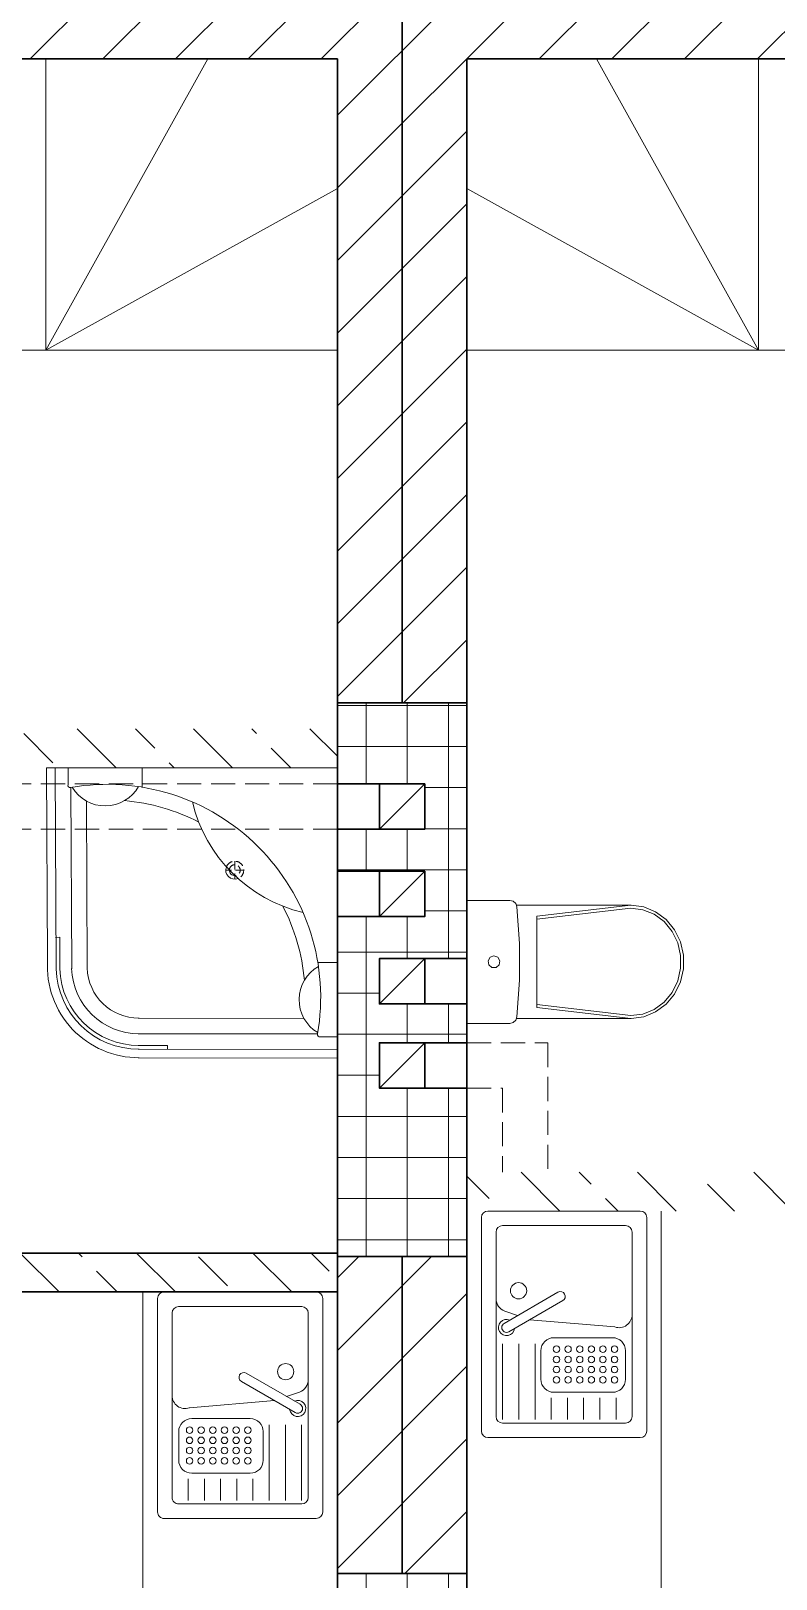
# Model space of a CAD drawing. Header units: millimetres. Extents: x -56498 to 234605, y -296269 to -29969.
# Drawn here: x 84436 to 86737, y -104807 to -100024 of the extents above; entities that cross this region are included whole.
import ezdxf

# ---------------------------------------------------------------- set-up
doc = ezdxf.new("R2010")
doc.units = ezdxf.units.MM
doc.header["$LTSCALE"] = 100
doc.linetypes.add('GOST2.303 4', pattern=[7, 5, -2, 0])
doc.linetypes.add('HIDDEN', pattern=[0.375, 0.25, -0.125])
for name, color, linetype, lineweight in [('0.3', 7, 'Continuous', 30), ('Сантехніка 0.18', 92, 'Continuous', 18), ('Тонкі 0.18', 142, 'Continuous', 18), ('Штрихові 0.18', 7, 'GOST2.303 4', 18), ('Штрихування 0.09', 253, 'Continuous', 9)]:
    doc.layers.add(name, color=color, linetype=linetype, lineweight=lineweight)

# ---------------------------------------------------------------- blocks, each defined once
blk = doc.blocks.new('A$C1385548B')
for p, q in [((330, 0), (-330, 0)), ((-350, -20), (-350, -490)), ((285, -45), (-285, -45)), ((350, -20), (350, -490)), ((-305, -65), (-305, -445)), ((-3, -69.9), (-99, -236.2)), ((23, -84.9), (-73.1, -251.2)), ((-27, -111.5), (-40.7, -71.9)), ((60.6, -65.4), (294.3, -65.4)), ((305, -445), (305, -65)), ((60.6, -115.4), (294.3, -115.4)), ((8.3, -411.9), (-14.1, -149)), ((60.6, -165.4), (294.3, -165.4)), ((170, -183.7), (81.5, -183.7)), ((41.5, -223.7), (41.5, -404.7)), ((210, -223.7), (210, -404.7)), ((227.5, -215.4), (294.3, -215.4)), ((227.5, -265.4), (294.3, -265.4)), ((227.5, -315.4), (294.3, -315.4)), ((227.5, -365.4), (294.3, -365.4)), ((227.5, -415.4), (294.3, -415.4)), ((-285, -465), (285, -465)), ((81.5, -444.7), (170, -444.7)), ((-330, -510), (330, -510))]:
    blk.add_line(p, q)
for centre, radius in [((-103.7, -114.6), 25), ((76.9, -231.4), 10.1), ((108.5, -231.4), 10.1), ((140.1, -231.4), 10.1), ((171.7, -231.4), 10.1), ((76.9, -267.3), 10.1), ((108.5, -267.3), 10.1), ((140.1, -267.3), 10.1), ((171.7, -267.3), 10.1), ((76.9, -303.2), 10.1), ((76.9, -339.2), 10.1), ((108.5, -303.2), 10.1), ((108.5, -339.2), 10.1), ((140.1, -303.2), 10.1), ((140.1, -339.2), 10.1), ((171.7, -303.2), 10.1), ((171.7, -339.2), 10.1), ((76.9, -375.1), 10.1), ((108.5, -375.1), 10.1), ((140.1, -375.1), 10.1), ((171.7, -375.1), 10.1), ((76.9, -411), 10.1), ((108.5, -411), 10.1), ((140.1, -411), 10.1), ((171.7, -411), 10.1)]:
    blk.add_circle(centre, radius)
for centre, radius, start, end in [((-330, -20), 20, 90, 180), ((330, -20), 20, 0, 90), ((-285, -65), 20, 90, 180), ((-78.5, -85), 40, 19.0466, 90), ((285, -65), 20, 0, 90), ((10, -77.4), 25, 276.8699, 203.1301), ((10, -77.4), 15, 330, 150), ((81.5, -223.7), 40, 90, 180), ((170, -223.7), 40, 0, 90), ((-86.1, -243.7), 15, 150, 330), ((-29.6, -425), 40, 270, 19.0466), ((81.5, -404.7), 40, 180, 270), ((170, -404.7), 40, 270, 0), ((-285, -445), 20, 180, 270), ((285, -445), 20, 270, 0), ((-330, -490), 20, 180, 270), ((330, -490), 20, 270, 0)]:
    blk.add_arc(centre, radius, start, end)
blk = doc.blocks.new('symb 2D VAN Unitaz PODV-01 PLN')
for p, q in [((0, 190), (132.4, 190)), ((0, -190), (0, 190)), ((153.6, 174.9), (506.8, 174.9)), ((506.3, 174.9), (215.7, 140.9)), ((506.3, 166), (215.7, 132)), ((215.7, 0), (215.7, 140.9)), ((215.7, 0), (215.7, -140.9)), ((506.3, -166), (215.7, -132)), ((506.3, -174.9), (215.7, -140.9)), ((0, -190), (132.4, -190)), ((153.8, -174.9), (506.8, -174.9))]:
    blk.add_line(p, q)
for points in [[(154.6, 170.1), (151, 180.2), (142.9, 187.4), (132.4, 190)], [(154.6, -170.3), (162.6, -56.9), (162.7, 56.7), (154.6, 170.1)], [(506.3, -166), (543.3, -161.2), (578.2, -147), (608.9, -124.3), (633.6, -94.3), (650.9, -58.9), (659.8, -20), (659.8, 20), (650.9, 58.9), (633.6, 94.3), (608.9, 124.3), (578.2, 147), (543.3, 161.2), (506.3, 166)], [(506.8, -174.9), (545.8, -169.9), (582.6, -154.9), (615, -130.9), (641.1, -99.4), (659.4, -62), (668.8, -21.1), (668.8, 21.1), (659.4, 62), (641.1, 99.4), (615, 130.9), (582.6, 154.9), (545.8, 169.9), (506.8, 174.9)], [(132.4, -190), (142.9, -187.4), (150.9, -180.3), (154.6, -170.3)]]:
    blk.add_lwpolyline(points)
blk.add_lwpolyline([(83.6, 18.5), (71.6, 14.1), (65.2, 3.2), (67.4, -9.2), (77.2, -17.3), (90, -17.3), (99.7, -9.2), (102, 3.2), (95.6, 14.1)], close=True)
blk = doc.blocks.new('A$C4AAB7A9B')
at = {"linetype": 'Continuous'}
for p, q in [((0, 897.4), (595.8, 894.7)), ((0, 0), (0, 897.4)), ((0, 871), (621.6, 868.2)), ((524.3, 870), (524.2, 857.1)), ((52.2, 831.5), (0, 831.5)), ((61.2, 822.8), (621.4, 820.2)), ((524.2, 857.1), (621.6, 856.7)), ((102.8, 774.6), (621.2, 772.2)), ((61.2, 602.2), (0, 602.2)), ((774.8, 102.8), (773.9, 614.8)), ((822.9, 61.2), (821.9, 614.9)), ((858.5, 524.2), (858.4, 615)), ((871, 0), (869.9, 615)), ((897.4, 0), (896.3, 615.1)), ((870, 524.3), (858.5, 524.2)), ((316.7, 344.4), (316.7, 333.3)), ((344.4, 316.7), (333.3, 316.7)), ((602.2, 61.2), (602.2, 0)), ((831.5, 52.2), (831.5, 0)), ((0, 0), (897.4, 0))]:
    blk.add_line(p, q, dxfattribs=at)
at = {"linetype": 'HIDDEN'}
for p, q in [((289.1, 316.7), (333.3, 316.7)), ((316.7, 289.1), (316.7, 333.3))]:
    blk.add_line(p, q, dxfattribs=at)
at = {"linetype": 'Continuous'}
for radius in [1.536381458572577e-11, 1.71772669036928e-11]:
    blk.add_circle((316.7, 316.7), radius, dxfattribs=at)
for centre, radius, start, end in [((613.5, 612.5), 282.8, 359.7994, 93.591), ((614.4, 612.8), 255.4, 359.7202, 88.3907), ((709.8, 709.8), 658.4, 170.1218, 279.8874), ((54.5, 824.9), 6.99, 343.4397, 108.6657), ((-0.5, 716.8), 118.6, 299.8002, 59.0743), ((614.4, 612.8), 207.5, 359.7202, 88.3907), ((614.4, 612.8), 243.9, 359.7202, 88.3907), ((614.4, 612.8), 159.5, 359.7202, 88.3907), ((709.8, 709.8), 610.4, 184.9964, 207.5101), ((0, 0), 459.8, 13.3198, 76.6788), ((316.7, 316.7), 27.7, 338.8133, 111.1867), ((316.7, 316.7), 16.8, 359.0582, 90.9418), ((709.8, 709.8), 610.4, 242.4884, 264.9996), ((716.8, -0.5), 118.6, 30.9257, 150.1998), ((824.9, 54.5), 6.99, 341.3343, 106.5603)]:
    blk.add_arc(centre, radius, start, end, dxfattribs=at)
at = {"linetype": 'HIDDEN'}
for radius, start, end in [(27.7, 111.1867, 338.8133), (16.8, 90.9418, 359.0582)]:
    blk.add_arc((316.7, 316.7), radius, start, end, dxfattribs=at)

msp = doc.modelspace()

# ---------------------------------------------------------------- hatches: boundary and pattern name
at = {"layer": 'Штрихування 0.09'}
h = msp.add_hatch(dxfattribs=at)
h.set_pattern_fill('ANSI31', color=256, scale=50, style=0)
h.paths.add_polyline_path([(85582.29, -97720.359), (85382.29, -97720.359), (85382.29, -98540.359), (85382.29, -98810.359), (85382.29, -99710.359), (84482.29, -99710.359), (84212.29, -99710.359), (83942.29, -99710.359), (83672.29, -99710.359), (83402.29, -99710.359), (83132.29, -99710.359), (82862.29, -99710.359), (81462.29, -99710.359), (81462.29, -99910.359), (85582.29, -99910.359)])
h.paths.add_polyline_path([(85582.29, -99910.359), (81462.29, -99910.359), (81462.29, -100110.359), (85382.29, -100110.359), (85382.29, -101010.359), (85382.29, -101280.359), (85382.29, -102100.329), (85582.29, -102100.329)])
h.paths.add_polyline_path([(91652.29, -99910.359), (91652.29, -99710.359), (85782.29, -99710.359), (85782.29, -97720.359), (85582.29, -97720.359), (85582.29, -99910.359)])
h.paths.add_polyline_path([(91652.29, -100110.359), (91652.29, -99910.359), (85582.29, -99910.359), (85582.29, -102100.329), (85782.29, -102100.329), (85782.29, -100110.359)])
h = msp.add_hatch(dxfattribs=at)
h.set_pattern_fill('ANSI33', color=256, scale=40, angle=90, style=0)
h.paths.add_polyline_path([(85382.29, -102180.359), (84482.29, -102180.359), (84518.29, -102300.359), (85382.29, -102300.359)])
h.paths.add_polyline_path([(84482.29, -102180.359), (83782.29, -102180.359), (83782.29, -102300.359), (84484.861, -102300.359), (84484.861, -102300.359), (84518.29, -102300.359)])
h.paths.add_polyline_path([(83782.29, -102180.359), (83642.29, -102180.359), (83642.29, -102300.359), (83782.29, -102300.359)])
h.paths.add_polyline_path([(83642.29, -102180.359), (82582.29, -102180.359), (82582.29, -102010.359), (82462.29, -102010.359), (82462.29, -102300.359), (82462.29, -103070.359), (82586.77, -103194.838), (82671.623, -103109.985), (82582.29, -103020.653), (82582.29, -102300.359), (83642.29, -102300.359)])
h.paths.add_polyline_path([(85382.29, -103800.359), (83361.996, -103800.359), (83272.664, -103711.026), (83187.811, -103795.879), (83312.29, -103920.359), (85382.29, -103920.359)])
h.paths.add_polyline_path([(82462.29, -101260.359), (82582.29, -101260.359), (82462.29, -101260.359), (82462.29, -101010.359), (84202.29, -101010.359), (84202.29, -102180.359), (84082.29, -102180.359), (84082.29, -101130.359), (82582.29, -101130.359), (82582.29, -101260.359)])
h = msp.add_hatch(dxfattribs=at)
h.set_pattern_fill('ANSI33', color=256, scale=40, angle=90, style=0)
h.paths.add_polyline_path([(89222.29, -102090.359), (88702.29, -102090.359), (88702.29, -102210.359), (89222.29, -102210.359)])
h.paths.add_polyline_path([(88702.29, -102010.359), (88582.29, -102010.359), (88582.29, -103550.329), (85782.29, -103550.329), (85782.29, -103670.329), (88582.29, -103670.329), (88582.29, -104383.359), (88702.29, -104383.359)])
h = msp.add_hatch(dxfattribs=at)
h.set_pattern_fill('NET', color=256, scale=40, style=0)
h.paths.add_polyline_path([(85782.29, -103290.329), (85652.29, -103290.329), (85512.29, -103290.329), (85512.29, -103150.329), (85652.29, -103150.329), (85782.29, -103150.329), (85782.29, -103030.329), (85652.29, -103030.329), (85512.29, -103030.329), (85512.29, -102890.329), (85652.29, -102890.329), (85782.29, -102890.329), (85782.29, -102710.359), (85782.29, -102100.329), (85382.29, -102100.329), (85382.29, -102180.359), (85382.29, -102350.329), (85512.29, -102350.329), (85652.29, -102350.329), (85652.29, -102490.329), (85512.29, -102490.329), (85382.29, -102490.329), (85382.29, -102620.329), (85512.29, -102620.329), (85652.29, -102620.329), (85652.29, -102760.329), (85512.29, -102760.329), (85382.29, -102760.329), (85382.29, -103810.329), (85782.29, -103810.329)])
h = msp.add_hatch(dxfattribs=at)
h.set_pattern_fill('ANSI31', color=256, scale=50, style=0)
h.paths.add_polyline_path([(85782.29, -103810.329), (85582.29, -103810.329), (85582.29, -104790.359), (85782.29, -104790.359)])
h.paths.add_polyline_path([(85582.29, -103810.329), (85382.29, -103810.329), (85382.29, -104790.359), (85582.29, -104790.359)])
h = msp.add_hatch(dxfattribs=at)
h.set_pattern_fill('NET', color=256, scale=40, style=0)
h.paths.add_polyline_path([(85782.29, -105450.359), (85652.29, -105450.359), (85512.29, -105450.359), (85512.29, -105310.359), (85652.29, -105310.359), (85782.29, -105310.359), (85782.29, -104790.359), (85382.29, -104790.359), (85382.29, -105040.359), (85512.29, -105040.359), (85652.29, -105040.359), (85652.29, -105180.359), (85512.29, -105180.359), (85382.29, -105180.359), (85382.29, -105580.359), (85512.29, -105580.359), (85652.29, -105580.359), (85652.29, -105720.359), (85512.29, -105720.359), (85382.29, -105720.359), (85382.29, -106120.359), (85512.29, -106120.359), (85652.29, -106120.359), (85652.29, -106390.359), (85512.29, -106390.359), (85382.29, -106390.359), (85382.29, -106610.359), (85382.29, -106910.359), (85782.29, -106910.359), (85782.29, -106790.359), (85652.29, -106790.359), (85512.29, -106790.359), (85512.29, -106520.359), (85652.29, -106520.359), (85782.29, -106520.359), (85782.29, -106210.359), (85782.29, -105990.359), (85652.29, -105990.359), (85512.29, -105990.359), (85512.29, -105850.359), (85652.29, -105850.359), (85782.29, -105850.359)])

# ---------------------------------------------------------------- linework, layer by layer
at = {"layer": '0.3'}
for p, q in [((85582.29, -99910.359), (85582.29, -102100.329)), ((85382.29, -100110.359), (76182.29, -100110.359)), ((85382.29, -100110.359), (76182.29, -100110.359)), ((85382.29, -100110.359), (85382.29, -106910.359)), ((85782.29, -100110.359), (85782.29, -106910.359)), ((85782.29, -100110.359), (94982.29, -100110.359)), ((85782.29, -100110.359), (94982.29, -100110.359)), ((85382.29, -102100.329), (85782.29, -102100.329)), ((85382.29, -102350.329), (85512.29, -102350.329)), ((85382.29, -102490.329), (85512.29, -102490.329)), ((85382.29, -102620.329), (85512.29, -102620.329)), ((85382.29, -102760.329), (85512.29, -102760.329)), ((85782.29, -102890.329), (85652.29, -102890.329)), ((85782.29, -103030.329), (85652.29, -103030.329)), ((85652.29, -103150.329), (85782.29, -103150.329)), ((85652.29, -103290.329), (85782.29, -103290.329)), ((83361.996, -103800.359), (85382.29, -103800.359)), ((85382.29, -103810.329), (85782.29, -103810.329)), ((85582.29, -103810.329), (85582.29, -104790.359)), ((83312.29, -103920.359), (85382.29, -103920.359)), ((85382.29, -104790.359), (85782.29, -104790.359))]:
    msp.add_line(p, q, dxfattribs=at)
for points in [[(85512.29, -102490.329), (85512.29, -102350.329), (85652.29, -102350.329), (85512.29, -102490.329), (85652.29, -102490.329), (85652.29, -102350.329)], [(85512.29, -102760.329), (85512.29, -102620.329), (85652.29, -102620.329), (85512.29, -102760.329), (85652.29, -102760.329), (85652.29, -102620.329)], [(85652.29, -102890.329), (85652.29, -103030.329), (85512.29, -103030.329), (85652.29, -102890.329), (85512.29, -102890.329), (85512.29, -103030.329)], [(85512.29, -103290.329), (85512.29, -103150.329), (85652.29, -103150.329), (85512.29, -103290.329), (85652.29, -103290.329), (85652.29, -103150.329)]]:
    msp.add_lwpolyline(points, dxfattribs=at)
at = {"layer": 'Тонкі 0.18'}
for p, q in [((84482.29, -101010.359), (84982.29, -100110.359)), ((86682.29, -101010.359), (86182.29, -100110.359)), ((84482.29, -101010.359), (85382.29, -100510.359)), ((86682.29, -101010.359), (85782.29, -100510.359))]:
    msp.add_line(p, q, dxfattribs=at)
for points in [[(84482.29, -101010.359), (84212.29, -101010.359), (84212.29, -100110.359), (84482.29, -100110.359)], [(85382.29, -100110.359), (84482.29, -100110.359), (84482.29, -101010.359), (85382.29, -101010.359)], [(85782.29, -100110.359), (86682.29, -100110.359), (86682.29, -101010.359), (85782.29, -101010.359)], [(86682.29, -101010.359), (86952.29, -101010.359), (86952.29, -100110.359), (86682.29, -100110.359)]]:
    msp.add_lwpolyline(points, close=True, dxfattribs=at)
at = {"layer": 'Штрихові 0.18', "ltscale": 0.15}
for p, q in [((85382.29, -102350.329), (83782.29, -102350.329)), ((85382.29, -102490.329), (83642.29, -102490.329)), ((85782.29, -103150.329), (86032.29, -103150.329)), ((86032.29, -103150.329), (86032.29, -103550.329)), ((85782.29, -103290.329), (85892.29, -103290.329)), ((85892.29, -103290.329), (85892.29, -103550.329))]:
    msp.add_line(p, q, dxfattribs=at)
at = {"layer": 'Штрихування 0.09'}
for p, q in [((86382.29, -103670.329), (86382.29, -106910.359)), ((84782.29, -103920.359), (84782.29, -106910.359))]:
    msp.add_line(p, q, dxfattribs=at)

# ---------------------------------------------------------------- block references
at = {"layer": 'Сантехніка 0.18', "xscale": -1, "rotation": 89.9999998365824}
msp.add_blockref('A$C4AAB7A9B', (85382.29, -102300.359), dxfattribs=at)
at = {"layer": 'Сантехніка 0.18'}
msp.add_blockref('symb 2D VAN Unitaz PODV-01 PLN', (85782.29, -102900.359), dxfattribs=at)
at = {"layer": 'Сантехніка 0.18', "ltscale": 0.75, "xscale": -1, "rotation": 90}
msp.add_blockref('A$C1385548B', (85827.29, -104020.329), dxfattribs=at)
at = {"layer": 'Сантехніка 0.18', "ltscale": 0.75, "rotation": 270}
msp.add_blockref('A$C1385548B', (85337.29, -104270.359), dxfattribs=at)

doc.saveas('drawing.dxf')
